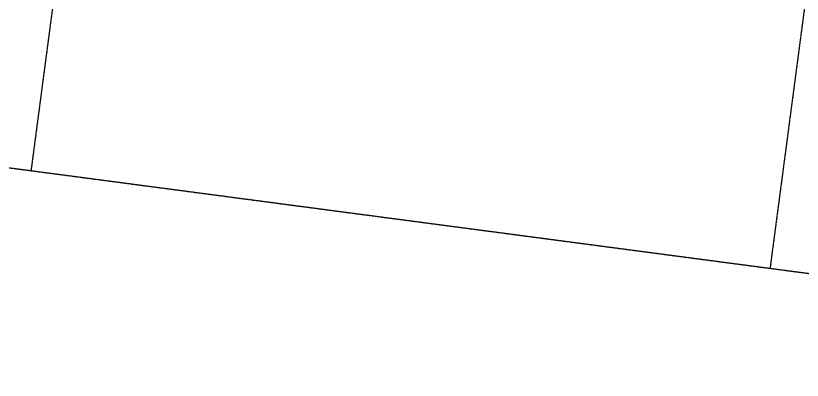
# Model space of a CAD drawing. Header units: millimetres. Extents: x -176651 to 424033, y -469666 to 486614.
# Drawn here: x 72452 to 73529, y 99312 to 99812 of the extents above; entities that cross this region are included whole.
import ezdxf

# ---------------------------------------------------------------- set-up
doc = ezdxf.new("R2010")
doc.units = ezdxf.units.MM
doc.linetypes.add('1625_East Villa$0$DASHED', pattern=[0.75, 0.5, -0.25])
doc.layers.add('1625_East Villa$0$ad-Elevation 10', color=8, linetype='Continuous')
doc.layers.add('1625_East Villa$0$ad-Furniture', color=8, linetype='Continuous')

# ---------------------------------------------------------------- blocks, each defined once
blk = doc.blocks.new('1625_East Villa$0$zw$DAD3')
at = {"layer": '1625_East Villa$0$ad-Elevation 10', "linetype": '1625_East Villa$0$DASHED'}
blk.add_lwpolyline([(0, -2980), (3365, -2980), (3365, 0), (0, 0)], close=True, dxfattribs=at)
for points in [[(1171.7, 0), (1171.7, -2980)], [(2193.3, 0), (2193.3, -2980)]]:
    blk.add_lwpolyline(points, dxfattribs=at)
blk = doc.blocks.new('1625_East Villa$0$zw$D46D')
at = {"layer": '1625_East Villa$0$ad-Furniture'}
blk.add_blockref('1625_East Villa$0$zw$DAD3', (3610, 8185), dxfattribs=at)
blk = doc.blocks.new('1625_East Villa')
at = {"layer": '1625_East Villa$0$ad-Furniture'}
blk.add_blockref('1625_East Villa$0$zw$D46D', (0, 0), dxfattribs=at)
blk = doc.blocks.new("All Plot's Villa Plans")
at = {"ltscale": 5, "rotation": 352.4703876422526}
blk.add_blockref('1625_East Villa', (67049.9, 95065.9), dxfattribs=at)

msp = doc.modelspace()

# ---------------------------------------------------------------- block references
at = {"ltscale": 5}
msp.add_blockref("All Plot's Villa Plans", (0, 0), dxfattribs=at)

doc.saveas('drawing.dxf')
